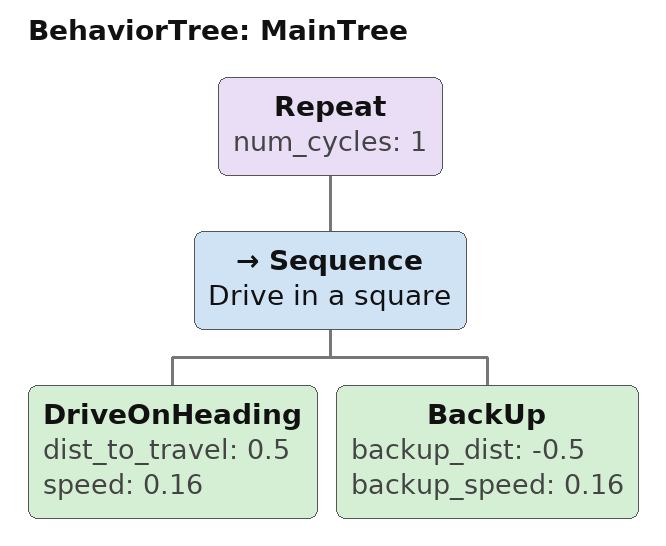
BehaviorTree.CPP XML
<!--
  This Behavior Tree drives in a square for odometry calibration experiments
-->

<root main_tree_to_execute="MainTree">
  <BehaviorTree ID="MainTree">
    <Repeat num_cycles="1">
      <Sequence name="Drive in a square">
        <DriveOnHeading dist_to_travel="0.5" speed="0.16"  />
        <BackUp backup_dist="-0.5" backup_speed="0.16"  />
      </Sequence>
    </Repeat>
  </BehaviorTree>
</root>
